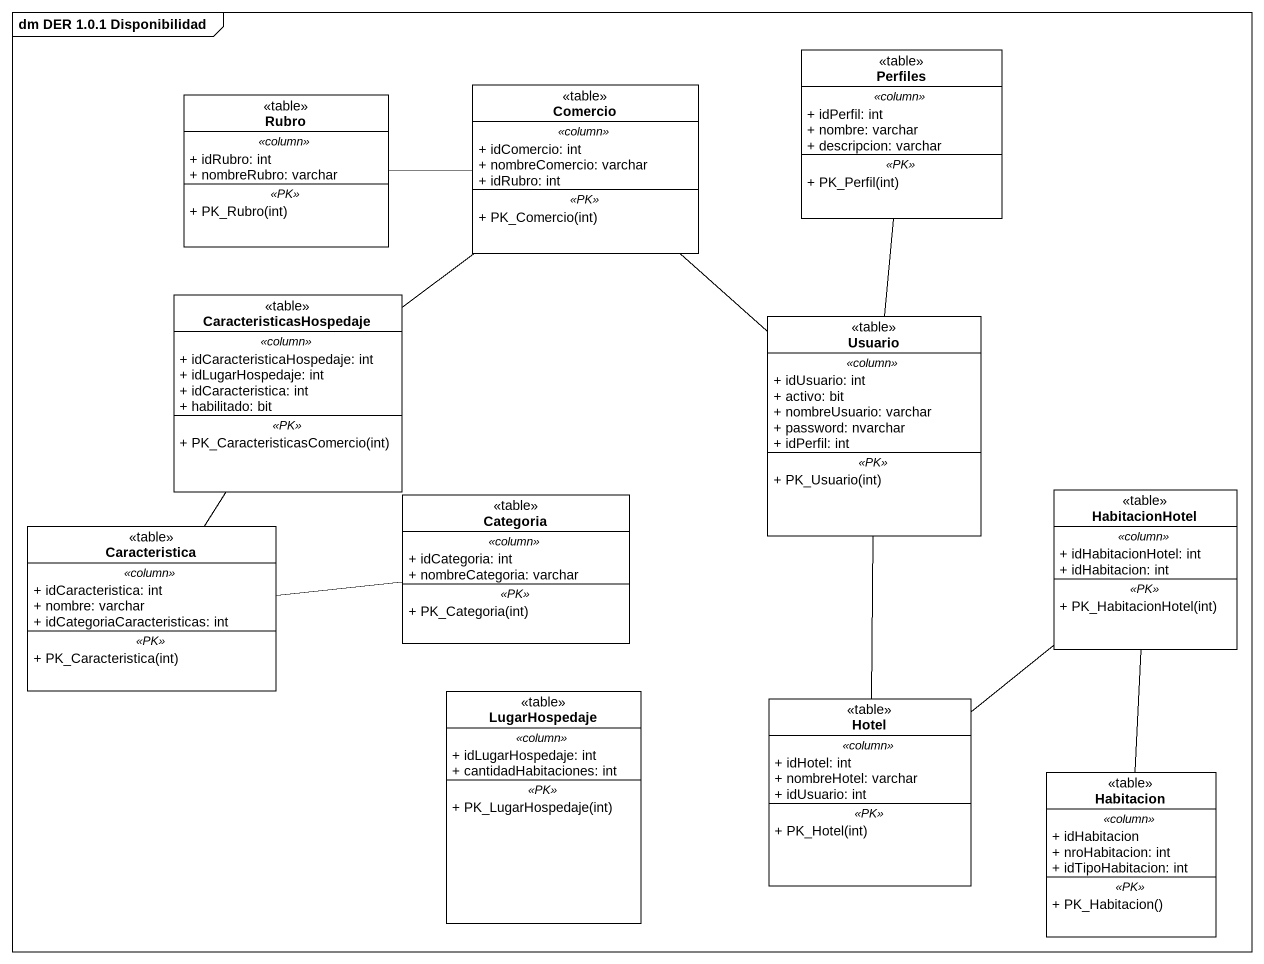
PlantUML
@startuml
mainframe dm DER 1.0.1 Disponibilidad
hide circle
hide empty members
skinparam classAttributeIconSize 0
class Perfiles <<table>> {
  .. <<column>> ..
  + idPerfil: int
  + nombre: varchar
  + descripcion: varchar
  .. <<PK>> ..
  + PK_Perfil(int)
}
class Rubro <<table>> {
  .. <<column>> ..
  + idRubro: int
  + nombreRubro: varchar
  .. <<PK>> ..
  + PK_Rubro(int)
}
class Comercio <<table>> {
  .. <<column>> ..
  + idComercio: int
  + nombreComercio: varchar
  + idRubro: int
  .. <<PK>> ..
  + PK_Comercio(int)
}
class CaracteristicasHospedaje <<table>> {
  .. <<column>> ..
  + idCaracteristicaHospedaje: int
  + idLugarHospedaje: int
  + idCaracteristica: int
  + habilitado: bit
  .. <<PK>> ..
  + PK_CaracteristicasComercio(int)
}
class Usuario <<table>> {
  .. <<column>> ..
  + idUsuario: int
  + activo: bit
  + nombreUsuario: varchar
  + password: nvarchar
  + idPerfil: int
  .. <<PK>> ..
  + PK_Usuario(int)
}
class Categoria <<table>> {
  .. <<column>> ..
  + idCategoria: int
  + nombreCategoria: varchar
  .. <<PK>> ..
  + PK_Categoria(int)
}
class HabitacionHotel <<table>> {
  .. <<column>> ..
  + idHabitacionHotel: int
  + idHabitacion: int
  .. <<PK>> ..
  + PK_HabitacionHotel(int)
}
class Caracteristica <<table>> {
  .. <<column>> ..
  + idCaracteristica: int
  + nombre: varchar
  + idCategoriaCaracteristicas: int
  .. <<PK>> ..
  + PK_Caracteristica(int)
}
class LugarHospedaje <<table>> {
  .. <<column>> ..
  + idLugarHospedaje: int
  + cantidadHabitaciones: int
  .. <<PK>> ..
  + PK_LugarHospedaje(int)
}
class Hotel <<table>> {
  .. <<column>> ..
  + idHotel: int
  + nombreHotel: varchar
  + idUsuario: int
  .. <<PK>> ..
  + PK_Hotel(int)
}
class Habitacion <<table>> {
  .. <<column>> ..
  + idHabitacion
  + nroHabitacion: int
  + idTipoHabitacion: int
  .. <<PK>> ..
  + PK_Habitacion()
}
Comercio -left- Rubro
CaracteristicasHospedaje -up- Comercio
CaracteristicasHospedaje -- Caracteristica
Usuario -up- Perfiles
Usuario -up- Comercio
Usuario -- Hotel
Caracteristica -right- Categoria
Hotel -up- HabitacionHotel
Habitacion -up- HabitacionHotel
@enduml
